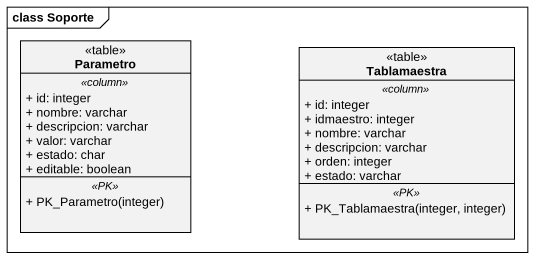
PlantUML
@startuml
mainframe class Soporte
hide circle
hide empty members
skinparam classAttributeIconSize 0
class Parametro <<table>> {
  .. <<column>> ..
  + id: integer
  + nombre: varchar
  + descripcion: varchar
  + valor: varchar
  + estado: char
  + editable: boolean
  .. <<PK>> ..
  + PK_Parametro(integer)
}
class Tablamaestra <<table>> {
  .. <<column>> ..
  + id: integer
  + idmaestro: integer
  + nombre: varchar
  + descripcion: varchar
  + orden: integer
  + estado: varchar
  .. <<PK>> ..
  + PK_Tablamaestra(integer, integer)
}
@enduml
